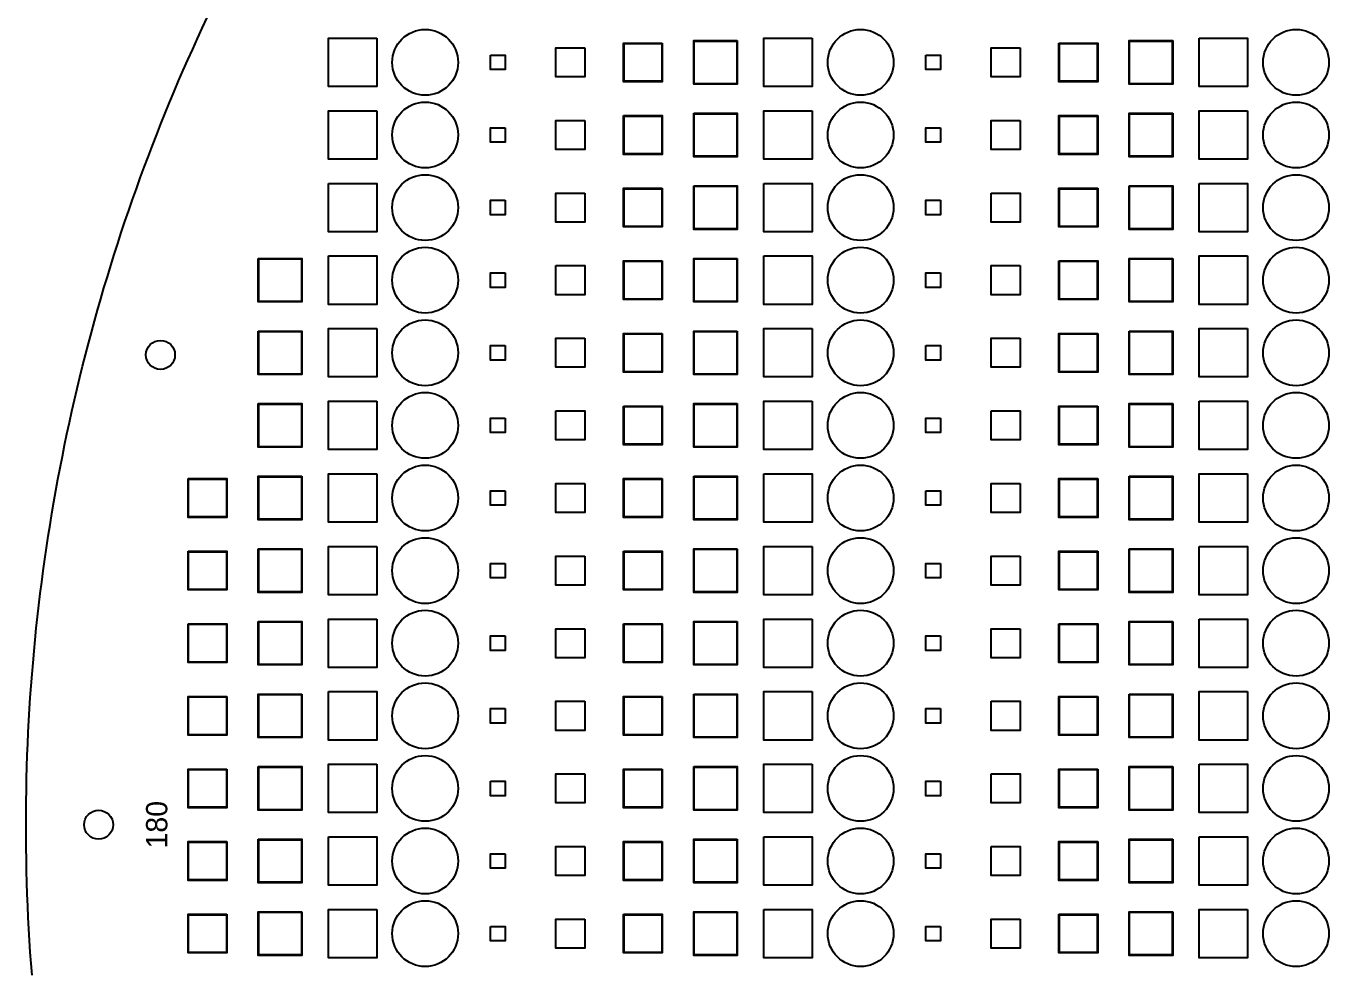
# Model space of a CAD drawing. Header units: millimetres. Extents: x -195 to 195, y -219 to 195.
# Drawn here: x -195 to -60.4, y -15 to 82.5 of the extents above; entities that cross this region are included whole.
import ezdxf
from ezdxf.enums import TextEntityAlignment as Align

# ---------------------------------------------------------------- set-up
doc = ezdxf.new("R2010")
doc.units = ezdxf.units.MM
for name, color, linetype in [('DRILL', 6, 'Continuous'), ('M1', 1, 'Continuous'), ('M2', 30, 'Continuous'), ('M3', 5, 'Continuous'), ('M4', 3, 'Continuous'), ('NPTH', 9, 'Continuous'), ('OUTLINE', 7, 'Continuous'), ('SILK_TOP', 7, 'Continuous')]:
    doc.layers.add(name, color=color, linetype=linetype)

msp = doc.modelspace()

# ---------------------------------------------------------------- linework, layer by layer
at = {"layer": 'DRILL'}
for centre in [(-153.75, 78.75), (-108.75, 78.75), (-63.75, 78.75), (-153.75, 71.25), (-108.75, 71.25), (-63.75, 71.25), (-153.75, 63.75), (-108.75, 63.75), (-63.75, 63.75), (-153.75, 56.25), (-108.75, 56.25), (-63.75, 56.25), (-153.75, 48.75), (-108.75, 48.75), (-63.75, 48.75), (-153.75, 41.25), (-108.75, 41.25), (-63.75, 41.25), (-153.75, 33.75), (-108.75, 33.75), (-63.75, 33.75), (-153.75, 26.25), (-108.75, 26.25), (-63.75, 26.25), (-153.75, 18.75), (-108.75, 18.75), (-63.75, 18.75), (-153.75, 11.25), (-108.75, 11.25), (-63.75, 11.25), (-153.75, 3.75), (-108.75, 3.75), (-63.75, 3.75), (-153.75, -3.75), (-108.75, -3.75), (-63.75, -3.75), (-153.75, -11.25), (-108.75, -11.25), (-63.75, -11.25)]:
    msp.add_circle(centre, 3.4, dxfattribs=at)
at = {"layer": 'M1'}
for points in [[(-158.75, 81.25), (-158.75, 76.25), (-163.75, 76.25), (-163.75, 81.25)], [(-121.55, 80.95), (-121.55, 76.55), (-125.95, 76.55), (-125.95, 80.95)], [(-113.75, 81.25), (-113.75, 76.25), (-118.75, 76.25), (-118.75, 81.25)], [(-76.55, 80.95), (-76.55, 76.55), (-80.95, 76.55), (-80.95, 80.95)], [(-73.75, 81.25), (-68.75, 81.25), (-68.75, 76.25), (-73.75, 76.25)], [(-147, 79.5), (-145.5, 79.5), (-145.5, 78), (-147, 78)], [(-137.25, 80.25), (-137.25, 77.25), (-140.25, 77.25), (-140.25, 80.25)], [(-129.3, 80.7), (-129.3, 76.8), (-133.2, 76.8), (-133.2, 80.7)], [(-102, 79.5), (-100.5, 79.5), (-100.5, 78), (-102, 78)], [(-92.25, 80.25), (-92.25, 77.25), (-95.25, 77.25), (-95.25, 80.25)], [(-88.2, 80.7), (-84.3, 80.7), (-84.3, 76.8), (-88.2, 76.8)], [(-158.75, 73.75), (-158.75, 68.75), (-163.75, 68.75), (-163.75, 73.75)], [(-137.25, 72.75), (-137.25, 69.75), (-140.25, 69.75), (-140.25, 72.75)], [(-133.2, 73.2), (-129.3, 73.2), (-129.3, 69.3), (-133.2, 69.3)], [(-125.95, 73.45), (-121.55, 73.45), (-121.55, 69.05), (-125.95, 69.05)], [(-113.75, 73.75), (-113.75, 68.75), (-118.75, 68.75), (-118.75, 73.75)], [(-92.25, 72.75), (-92.25, 69.75), (-95.25, 69.75), (-95.25, 72.75)], [(-84.3, 73.2), (-84.3, 69.3), (-88.2, 69.3), (-88.2, 73.2)], [(-76.55, 73.45), (-76.55, 69.05), (-80.95, 69.05), (-80.95, 73.45)], [(-68.75, 73.75), (-68.75, 68.75), (-73.75, 68.75), (-73.75, 73.75)], [(-145.5, 72), (-145.5, 70.5), (-147, 70.5), (-147, 72)], [(-100.5, 72), (-100.5, 70.5), (-102, 70.5), (-102, 72)], [(-163.75, 66.25), (-158.75, 66.25), (-158.75, 61.25), (-163.75, 61.25)], [(-118.75, 66.25), (-113.75, 66.25), (-113.75, 61.25), (-118.75, 61.25)], [(-73.75, 66.25), (-68.75, 66.25), (-68.75, 61.25), (-73.75, 61.25)], [(-137.25, 65.25), (-137.25, 62.25), (-140.25, 62.25), (-140.25, 65.25)], [(-129.3, 65.7), (-129.3, 61.8), (-133.2, 61.8), (-133.2, 65.7)], [(-125.95, 65.95), (-121.55, 65.95), (-121.55, 61.55), (-125.95, 61.55)], [(-95.25, 65.25), (-92.25, 65.25), (-92.25, 62.25), (-95.25, 62.25)], [(-84.3, 65.7), (-84.3, 61.8), (-88.2, 61.8), (-88.2, 65.7)], [(-80.95, 65.95), (-76.55, 65.95), (-76.55, 61.55), (-80.95, 61.55)], [(-145.5, 64.5), (-145.5, 63), (-147, 63), (-147, 64.5)], [(-100.5, 64.5), (-100.5, 63), (-102, 63), (-102, 64.5)], [(-170.95, 58.45), (-166.55, 58.45), (-166.55, 54.05), (-170.95, 54.05)], [(-163.75, 58.75), (-158.75, 58.75), (-158.75, 53.75), (-163.75, 53.75)], [(-129.3, 58.2), (-129.3, 54.3), (-133.2, 54.3), (-133.2, 58.2)], [(-121.55, 58.45), (-121.55, 54.05), (-125.95, 54.05), (-125.95, 58.45)], [(-118.75, 58.75), (-113.75, 58.75), (-113.75, 53.75), (-118.75, 53.75)], [(-88.2, 58.2), (-84.3, 58.2), (-84.3, 54.3), (-88.2, 54.3)], [(-76.55, 58.45), (-76.55, 54.05), (-80.95, 54.05), (-80.95, 58.45)], [(-68.75, 58.75), (-68.75, 53.75), (-73.75, 53.75), (-73.75, 58.75)], [(-145.5, 57), (-145.5, 55.5), (-147, 55.5), (-147, 57)], [(-140.25, 57.75), (-137.25, 57.75), (-137.25, 54.75), (-140.25, 54.75)], [(-100.5, 57), (-100.5, 55.5), (-102, 55.5), (-102, 57)], [(-92.25, 57.75), (-92.25, 54.75), (-95.25, 54.75), (-95.25, 57.75)], [(-158.75, 51.25), (-158.75, 46.25), (-163.75, 46.25), (-163.75, 51.25)], [(-113.75, 51.25), (-113.75, 46.25), (-118.75, 46.25), (-118.75, 51.25)], [(-68.75, 51.25), (-68.75, 46.25), (-73.75, 46.25), (-73.75, 51.25)], [(-170.95, 50.95), (-166.55, 50.95), (-166.55, 46.55), (-170.95, 46.55)], [(-137.25, 50.25), (-137.25, 47.25), (-140.25, 47.25), (-140.25, 50.25)], [(-129.3, 50.7), (-129.3, 46.8), (-133.2, 46.8), (-133.2, 50.7)], [(-121.55, 50.95), (-121.55, 46.55), (-125.95, 46.55), (-125.95, 50.95)], [(-92.25, 50.25), (-92.25, 47.25), (-95.25, 47.25), (-95.25, 50.25)], [(-84.3, 50.7), (-84.3, 46.8), (-88.2, 46.8), (-88.2, 50.7)], [(-80.95, 50.95), (-76.55, 50.95), (-76.55, 46.55), (-80.95, 46.55)], [(-145.5, 49.5), (-145.5, 48), (-147, 48), (-147, 49.5)], [(-102, 49.5), (-100.5, 49.5), (-100.5, 48), (-102, 48)], [(-170.95, 43.45), (-166.55, 43.45), (-166.55, 39.05), (-170.95, 39.05)], [(-158.75, 43.75), (-158.75, 38.75), (-163.75, 38.75), (-163.75, 43.75)], [(-133.2, 43.2), (-129.3, 43.2), (-129.3, 39.3), (-133.2, 39.3)], [(-121.55, 43.45), (-121.55, 39.05), (-125.95, 39.05), (-125.95, 43.45)], [(-113.75, 43.75), (-113.75, 38.75), (-118.75, 38.75), (-118.75, 43.75)], [(-84.3, 43.2), (-84.3, 39.3), (-88.2, 39.3), (-88.2, 43.2)], [(-76.55, 43.45), (-76.55, 39.05), (-80.95, 39.05), (-80.95, 43.45)], [(-73.75, 43.75), (-68.75, 43.75), (-68.75, 38.75), (-73.75, 38.75)], [(-145.5, 42), (-145.5, 40.5), (-147, 40.5), (-147, 42)], [(-140.25, 42.75), (-137.25, 42.75), (-137.25, 39.75), (-140.25, 39.75)], [(-100.5, 42), (-100.5, 40.5), (-102, 40.5), (-102, 42)], [(-95.25, 42.75), (-92.25, 42.75), (-92.25, 39.75), (-95.25, 39.75)], [(-178.2, 35.7), (-174.3, 35.7), (-174.3, 31.8), (-178.2, 31.8)], [(-166.55, 35.95), (-166.55, 31.55), (-170.95, 31.55), (-170.95, 35.95)], [(-158.75, 36.25), (-158.75, 31.25), (-163.75, 31.25), (-163.75, 36.25)], [(-137.25, 35.25), (-137.25, 32.25), (-140.25, 32.25), (-140.25, 35.25)], [(-129.3, 35.7), (-129.3, 31.8), (-133.2, 31.8), (-133.2, 35.7)], [(-125.95, 35.95), (-121.55, 35.95), (-121.55, 31.55), (-125.95, 31.55)], [(-118.75, 36.25), (-113.75, 36.25), (-113.75, 31.25), (-118.75, 31.25)], [(-92.25, 35.25), (-92.25, 32.25), (-95.25, 32.25), (-95.25, 35.25)], [(-84.3, 35.7), (-84.3, 31.8), (-88.2, 31.8), (-88.2, 35.7)], [(-80.95, 35.95), (-76.55, 35.95), (-76.55, 31.55), (-80.95, 31.55)], [(-68.75, 36.25), (-68.75, 31.25), (-73.75, 31.25), (-73.75, 36.25)], [(-145.5, 34.5), (-145.5, 33), (-147, 33), (-147, 34.5)], [(-102, 34.5), (-100.5, 34.5), (-100.5, 33), (-102, 33)], [(-170.95, 28.45), (-166.55, 28.45), (-166.55, 24.05), (-170.95, 24.05)], [(-158.75, 28.75), (-158.75, 23.75), (-163.75, 23.75), (-163.75, 28.75)], [(-121.55, 28.45), (-121.55, 24.05), (-125.95, 24.05), (-125.95, 28.45)], [(-113.75, 28.75), (-113.75, 23.75), (-118.75, 23.75), (-118.75, 28.75)], [(-80.95, 28.45), (-76.55, 28.45), (-76.55, 24.05), (-80.95, 24.05)], [(-73.75, 28.75), (-68.75, 28.75), (-68.75, 23.75), (-73.75, 23.75)], [(-178.2, 28.2), (-174.3, 28.2), (-174.3, 24.3), (-178.2, 24.3)], [(-145.5, 27), (-145.5, 25.5), (-147, 25.5), (-147, 27)], [(-137.25, 27.75), (-137.25, 24.75), (-140.25, 24.75), (-140.25, 27.75)], [(-133.2, 28.2), (-129.3, 28.2), (-129.3, 24.3), (-133.2, 24.3)], [(-100.5, 27), (-100.5, 25.5), (-102, 25.5), (-102, 27)], [(-92.25, 27.75), (-92.25, 24.75), (-95.25, 24.75), (-95.25, 27.75)], [(-84.3, 28.2), (-84.3, 24.3), (-88.2, 24.3), (-88.2, 28.2)], [(-178.2, 20.7), (-174.3, 20.7), (-174.3, 16.8), (-178.2, 16.8)], [(-170.95, 20.95), (-166.55, 20.95), (-166.55, 16.55), (-170.95, 16.55)], [(-158.75, 21.25), (-158.75, 16.25), (-163.75, 16.25), (-163.75, 21.25)], [(-137.25, 20.25), (-137.25, 17.25), (-140.25, 17.25), (-140.25, 20.25)], [(-133.2, 20.7), (-129.3, 20.7), (-129.3, 16.8), (-133.2, 16.8)], [(-121.55, 20.95), (-121.55, 16.55), (-125.95, 16.55), (-125.95, 20.95)], [(-113.75, 21.25), (-113.75, 16.25), (-118.75, 16.25), (-118.75, 21.25)], [(-92.25, 20.25), (-92.25, 17.25), (-95.25, 17.25), (-95.25, 20.25)], [(-88.2, 20.7), (-84.3, 20.7), (-84.3, 16.8), (-88.2, 16.8)], [(-76.55, 20.95), (-76.55, 16.55), (-80.95, 16.55), (-80.95, 20.95)], [(-73.75, 21.25), (-68.75, 21.25), (-68.75, 16.25), (-73.75, 16.25)], [(-145.5, 19.5), (-145.5, 18), (-147, 18), (-147, 19.5)], [(-100.5, 19.5), (-100.5, 18), (-102, 18), (-102, 19.5)], [(-163.75, 13.75), (-158.75, 13.75), (-158.75, 8.75), (-163.75, 8.75)], [(-113.75, 13.75), (-113.75, 8.75), (-118.75, 8.75), (-118.75, 13.75)], [(-68.75, 13.75), (-68.75, 8.75), (-73.75, 8.75), (-73.75, 13.75)], [(-174.3, 13.2), (-174.3, 9.3), (-178.2, 9.3), (-178.2, 13.2)], [(-166.55, 13.45), (-166.55, 9.05), (-170.95, 9.05), (-170.95, 13.45)], [(-137.25, 12.75), (-137.25, 9.75), (-140.25, 9.75), (-140.25, 12.75)], [(-129.3, 13.2), (-129.3, 9.3), (-133.2, 9.3), (-133.2, 13.2)], [(-125.95, 13.45), (-121.55, 13.45), (-121.55, 9.05), (-125.95, 9.05)], [(-95.25, 12.75), (-92.25, 12.75), (-92.25, 9.75), (-95.25, 9.75)], [(-84.3, 13.2), (-84.3, 9.3), (-88.2, 9.3), (-88.2, 13.2)], [(-80.95, 13.45), (-76.55, 13.45), (-76.55, 9.05), (-80.95, 9.05)], [(-145.5, 12), (-145.5, 10.5), (-147, 10.5), (-147, 12)], [(-100.5, 12), (-100.5, 10.5), (-102, 10.5), (-102, 12)], [(-174.3, 5.7), (-174.3, 1.8), (-178.2, 1.8), (-178.2, 5.7)], [(-170.95, 5.95), (-166.55, 5.95), (-166.55, 1.55), (-170.95, 1.55)], [(-158.75, 6.25), (-158.75, 1.25), (-163.75, 1.25), (-163.75, 6.25)], [(-129.3, 5.7), (-129.3, 1.8), (-133.2, 1.8), (-133.2, 5.7)], [(-125.95, 5.95), (-121.55, 5.95), (-121.55, 1.55), (-125.95, 1.55)], [(-113.75, 6.25), (-113.75, 1.25), (-118.75, 1.25), (-118.75, 6.25)], [(-84.3, 5.7), (-84.3, 1.8), (-88.2, 1.8), (-88.2, 5.7)], [(-76.55, 5.95), (-76.55, 1.55), (-80.95, 1.55), (-80.95, 5.95)], [(-73.75, 6.25), (-68.75, 6.25), (-68.75, 1.25), (-73.75, 1.25)], [(-147, 4.5), (-145.5, 4.5), (-145.5, 3), (-147, 3)], [(-137.25, 5.25), (-137.25, 2.25), (-140.25, 2.25), (-140.25, 5.25)], [(-100.5, 4.5), (-100.5, 3), (-102, 3), (-102, 4.5)], [(-95.25, 5.25), (-92.25, 5.25), (-92.25, 2.25), (-95.25, 2.25)], [(-163.75, -1.25), (-158.75, -1.25), (-158.75, -6.25), (-163.75, -6.25)], [(-118.75, -1.25), (-113.75, -1.25), (-113.75, -6.25), (-118.75, -6.25)], [(-73.75, -1.25), (-68.75, -1.25), (-68.75, -6.25), (-73.75, -6.25)], [(-174.3, -1.8), (-174.3, -5.7), (-178.2, -5.7), (-178.2, -1.8)], [(-170.95, -1.55), (-166.55, -1.55), (-166.55, -5.95), (-170.95, -5.95)], [(-137.25, -2.25), (-137.25, -5.25), (-140.25, -5.25), (-140.25, -2.25)], [(-129.3, -1.8), (-129.3, -5.7), (-133.2, -5.7), (-133.2, -1.8)], [(-121.55, -1.55), (-121.55, -5.95), (-125.95, -5.95), (-125.95, -1.55)], [(-95.25, -2.25), (-92.25, -2.25), (-92.25, -5.25), (-95.25, -5.25)], [(-84.3, -1.8), (-84.3, -5.7), (-88.2, -5.7), (-88.2, -1.8)], [(-76.55, -1.55), (-76.55, -5.95), (-80.95, -5.95), (-80.95, -1.55)], [(-145.5, -3), (-145.5, -4.5), (-147, -4.5), (-147, -3)], [(-100.5, -3), (-100.5, -4.5), (-102, -4.5), (-102, -3)], [(-174.3, -9.3), (-174.3, -13.2), (-178.2, -13.2), (-178.2, -9.3)], [(-166.55, -9.05), (-166.55, -13.45), (-170.95, -13.45), (-170.95, -9.05)], [(-158.75, -8.75), (-158.75, -13.75), (-163.75, -13.75), (-163.75, -8.75)], [(-133.2, -9.3), (-129.3, -9.3), (-129.3, -13.2), (-133.2, -13.2)], [(-121.55, -9.05), (-121.55, -13.45), (-125.95, -13.45), (-125.95, -9.05)], [(-118.75, -8.75), (-113.75, -8.75), (-113.75, -13.75), (-118.75, -13.75)], [(-88.2, -9.3), (-84.3, -9.3), (-84.3, -13.2), (-88.2, -13.2)], [(-76.55, -9.05), (-76.55, -13.45), (-80.95, -13.45), (-80.95, -9.05)], [(-68.75, -8.75), (-68.75, -13.75), (-73.75, -13.75), (-73.75, -8.75)], [(-147, -10.5), (-145.5, -10.5), (-145.5, -12), (-147, -12)], [(-137.25, -9.75), (-137.25, -12.75), (-140.25, -12.75), (-140.25, -9.75)], [(-100.5, -10.5), (-100.5, -12), (-102, -12), (-102, -10.5)], [(-92.25, -9.75), (-92.25, -12.75), (-95.25, -12.75), (-95.25, -9.75)]]:
    msp.add_lwpolyline(points, close=True, dxfattribs=at)
at = {"layer": 'M2'}
for points in [[(-158.75, 81.25), (-158.75, 76.25), (-163.75, 76.25), (-163.75, 81.25)], [(-121.5, 81), (-121.5, 76.5), (-126, 76.5), (-126, 81)], [(-113.75, 81.25), (-113.75, 76.25), (-118.75, 76.25), (-118.75, 81.25)], [(-76.5, 81), (-76.5, 76.5), (-81, 76.5), (-81, 81)], [(-73.75, 81.25), (-68.75, 81.25), (-68.75, 76.25), (-73.75, 76.25)], [(-147, 79.5), (-145.5, 79.5), (-145.5, 78), (-147, 78)], [(-137.25, 80.25), (-137.25, 77.25), (-140.25, 77.25), (-140.25, 80.25)], [(-129.25, 80.75), (-129.25, 76.75), (-133.25, 76.75), (-133.25, 80.75)], [(-102, 79.5), (-100.5, 79.5), (-100.5, 78), (-102, 78)], [(-92.25, 80.25), (-92.25, 77.25), (-95.25, 77.25), (-95.25, 80.25)], [(-88.25, 80.75), (-84.25, 80.75), (-84.25, 76.75), (-88.25, 76.75)], [(-158.75, 73.75), (-158.75, 68.75), (-163.75, 68.75), (-163.75, 73.75)], [(-137.25, 72.75), (-137.25, 69.75), (-140.25, 69.75), (-140.25, 72.75)], [(-133.25, 73.25), (-129.25, 73.25), (-129.25, 69.25), (-133.25, 69.25)], [(-126, 73.5), (-121.5, 73.5), (-121.5, 69), (-126, 69)], [(-113.75, 73.75), (-113.75, 68.75), (-118.75, 68.75), (-118.75, 73.75)], [(-92.25, 72.75), (-92.25, 69.75), (-95.25, 69.75), (-95.25, 72.75)], [(-84.25, 73.25), (-84.25, 69.25), (-88.25, 69.25), (-88.25, 73.25)], [(-76.5, 73.5), (-76.5, 69), (-81, 69), (-81, 73.5)], [(-68.75, 73.75), (-68.75, 68.75), (-73.75, 68.75), (-73.75, 73.75)], [(-145.5, 72), (-145.5, 70.5), (-147, 70.5), (-147, 72)], [(-100.5, 72), (-100.5, 70.5), (-102, 70.5), (-102, 72)], [(-163.75, 66.25), (-158.75, 66.25), (-158.75, 61.25), (-163.75, 61.25)], [(-126, 66), (-121.5, 66), (-121.5, 61.5), (-126, 61.5)], [(-118.75, 66.25), (-113.75, 66.25), (-113.75, 61.25), (-118.75, 61.25)], [(-81, 66), (-76.5, 66), (-76.5, 61.5), (-81, 61.5)], [(-73.75, 66.25), (-68.75, 66.25), (-68.75, 61.25), (-73.75, 61.25)], [(-137.25, 65.25), (-137.25, 62.25), (-140.25, 62.25), (-140.25, 65.25)], [(-129.25, 65.75), (-129.25, 61.75), (-133.25, 61.75), (-133.25, 65.75)], [(-95.25, 65.25), (-92.25, 65.25), (-92.25, 62.25), (-95.25, 62.25)], [(-84.25, 65.75), (-84.25, 61.75), (-88.25, 61.75), (-88.25, 65.75)], [(-145.5, 64.5), (-145.5, 63), (-147, 63), (-147, 64.5)], [(-100.5, 64.5), (-100.5, 63), (-102, 63), (-102, 64.5)], [(-171, 58.5), (-166.5, 58.5), (-166.5, 54), (-171, 54)], [(-163.75, 58.75), (-158.75, 58.75), (-158.75, 53.75), (-163.75, 53.75)], [(-129.25, 58.25), (-129.25, 54.25), (-133.25, 54.25), (-133.25, 58.25)], [(-121.5, 58.5), (-121.5, 54), (-126, 54), (-126, 58.5)], [(-118.75, 58.75), (-113.75, 58.75), (-113.75, 53.75), (-118.75, 53.75)], [(-88.25, 58.25), (-84.25, 58.25), (-84.25, 54.25), (-88.25, 54.25)], [(-76.5, 58.5), (-76.5, 54), (-81, 54), (-81, 58.5)], [(-68.75, 58.75), (-68.75, 53.75), (-73.75, 53.75), (-73.75, 58.75)], [(-145.5, 57), (-145.5, 55.5), (-147, 55.5), (-147, 57)], [(-140.25, 57.75), (-137.25, 57.75), (-137.25, 54.75), (-140.25, 54.75)], [(-100.5, 57), (-100.5, 55.5), (-102, 55.5), (-102, 57)], [(-92.25, 57.75), (-92.25, 54.75), (-95.25, 54.75), (-95.25, 57.75)], [(-158.75, 51.25), (-158.75, 46.25), (-163.75, 46.25), (-163.75, 51.25)], [(-113.75, 51.25), (-113.75, 46.25), (-118.75, 46.25), (-118.75, 51.25)], [(-68.75, 51.25), (-68.75, 46.25), (-73.75, 46.25), (-73.75, 51.25)], [(-171, 51), (-166.5, 51), (-166.5, 46.5), (-171, 46.5)], [(-137.25, 50.25), (-137.25, 47.25), (-140.25, 47.25), (-140.25, 50.25)], [(-129.25, 50.75), (-129.25, 46.75), (-133.25, 46.75), (-133.25, 50.75)], [(-121.5, 51), (-121.5, 46.5), (-126, 46.5), (-126, 51)], [(-92.25, 50.25), (-92.25, 47.25), (-95.25, 47.25), (-95.25, 50.25)], [(-84.25, 50.75), (-84.25, 46.75), (-88.25, 46.75), (-88.25, 50.75)], [(-81, 51), (-76.5, 51), (-76.5, 46.5), (-81, 46.5)], [(-145.5, 49.5), (-145.5, 48), (-147, 48), (-147, 49.5)], [(-102, 49.5), (-100.5, 49.5), (-100.5, 48), (-102, 48)], [(-171, 43.5), (-166.5, 43.5), (-166.5, 39), (-171, 39)], [(-158.75, 43.75), (-158.75, 38.75), (-163.75, 38.75), (-163.75, 43.75)], [(-133.25, 43.25), (-129.25, 43.25), (-129.25, 39.25), (-133.25, 39.25)], [(-121.5, 43.5), (-121.5, 39), (-126, 39), (-126, 43.5)], [(-113.75, 43.75), (-113.75, 38.75), (-118.75, 38.75), (-118.75, 43.75)], [(-84.25, 43.25), (-84.25, 39.25), (-88.25, 39.25), (-88.25, 43.25)], [(-76.5, 43.5), (-76.5, 39), (-81, 39), (-81, 43.5)], [(-73.75, 43.75), (-68.75, 43.75), (-68.75, 38.75), (-73.75, 38.75)], [(-145.5, 42), (-145.5, 40.5), (-147, 40.5), (-147, 42)], [(-140.25, 42.75), (-137.25, 42.75), (-137.25, 39.75), (-140.25, 39.75)], [(-100.5, 42), (-100.5, 40.5), (-102, 40.5), (-102, 42)], [(-95.25, 42.75), (-92.25, 42.75), (-92.25, 39.75), (-95.25, 39.75)], [(-178.25, 35.75), (-174.25, 35.75), (-174.25, 31.75), (-178.25, 31.75)], [(-166.5, 36), (-166.5, 31.5), (-171, 31.5), (-171, 36)], [(-158.75, 36.25), (-158.75, 31.25), (-163.75, 31.25), (-163.75, 36.25)], [(-137.25, 35.25), (-137.25, 32.25), (-140.25, 32.25), (-140.25, 35.25)], [(-129.25, 35.75), (-129.25, 31.75), (-133.25, 31.75), (-133.25, 35.75)], [(-126, 36), (-121.5, 36), (-121.5, 31.5), (-126, 31.5)], [(-118.75, 36.25), (-113.75, 36.25), (-113.75, 31.25), (-118.75, 31.25)], [(-92.25, 35.25), (-92.25, 32.25), (-95.25, 32.25), (-95.25, 35.25)], [(-84.25, 35.75), (-84.25, 31.75), (-88.25, 31.75), (-88.25, 35.75)], [(-81, 36), (-76.5, 36), (-76.5, 31.5), (-81, 31.5)], [(-68.75, 36.25), (-68.75, 31.25), (-73.75, 31.25), (-73.75, 36.25)], [(-145.5, 34.5), (-145.5, 33), (-147, 33), (-147, 34.5)], [(-102, 34.5), (-100.5, 34.5), (-100.5, 33), (-102, 33)], [(-171, 28.5), (-166.5, 28.5), (-166.5, 24), (-171, 24)], [(-158.75, 28.75), (-158.75, 23.75), (-163.75, 23.75), (-163.75, 28.75)], [(-121.5, 28.5), (-121.5, 24), (-126, 24), (-126, 28.5)], [(-113.75, 28.75), (-113.75, 23.75), (-118.75, 23.75), (-118.75, 28.75)], [(-81, 28.5), (-76.5, 28.5), (-76.5, 24), (-81, 24)], [(-73.75, 28.75), (-68.75, 28.75), (-68.75, 23.75), (-73.75, 23.75)], [(-178.25, 28.25), (-174.25, 28.25), (-174.25, 24.25), (-178.25, 24.25)], [(-145.5, 27), (-145.5, 25.5), (-147, 25.5), (-147, 27)], [(-137.25, 27.75), (-137.25, 24.75), (-140.25, 24.75), (-140.25, 27.75)], [(-133.25, 28.25), (-129.25, 28.25), (-129.25, 24.25), (-133.25, 24.25)], [(-100.5, 27), (-100.5, 25.5), (-102, 25.5), (-102, 27)], [(-92.25, 27.75), (-92.25, 24.75), (-95.25, 24.75), (-95.25, 27.75)], [(-84.25, 28.25), (-84.25, 24.25), (-88.25, 24.25), (-88.25, 28.25)], [(-178.25, 20.75), (-174.25, 20.75), (-174.25, 16.75), (-178.25, 16.75)], [(-171, 21), (-166.5, 21), (-166.5, 16.5), (-171, 16.5)], [(-158.75, 21.25), (-158.75, 16.25), (-163.75, 16.25), (-163.75, 21.25)], [(-137.25, 20.25), (-137.25, 17.25), (-140.25, 17.25), (-140.25, 20.25)], [(-133.25, 20.75), (-129.25, 20.75), (-129.25, 16.75), (-133.25, 16.75)], [(-121.5, 21), (-121.5, 16.5), (-126, 16.5), (-126, 21)], [(-113.75, 21.25), (-113.75, 16.25), (-118.75, 16.25), (-118.75, 21.25)], [(-92.25, 20.25), (-92.25, 17.25), (-95.25, 17.25), (-95.25, 20.25)], [(-88.25, 20.75), (-84.25, 20.75), (-84.25, 16.75), (-88.25, 16.75)], [(-76.5, 21), (-76.5, 16.5), (-81, 16.5), (-81, 21)], [(-73.75, 21.25), (-68.75, 21.25), (-68.75, 16.25), (-73.75, 16.25)], [(-145.5, 19.5), (-145.5, 18), (-147, 18), (-147, 19.5)], [(-100.5, 19.5), (-100.5, 18), (-102, 18), (-102, 19.5)], [(-166.5, 13.5), (-166.5, 9), (-171, 9), (-171, 13.5)], [(-163.75, 13.75), (-158.75, 13.75), (-158.75, 8.75), (-163.75, 8.75)], [(-126, 13.5), (-121.5, 13.5), (-121.5, 9), (-126, 9)], [(-113.75, 13.75), (-113.75, 8.75), (-118.75, 8.75), (-118.75, 13.75)], [(-81, 13.5), (-76.5, 13.5), (-76.5, 9), (-81, 9)], [(-68.75, 13.75), (-68.75, 8.75), (-73.75, 8.75), (-73.75, 13.75)], [(-174.25, 13.25), (-174.25, 9.25), (-178.25, 9.25), (-178.25, 13.25)], [(-137.25, 12.75), (-137.25, 9.75), (-140.25, 9.75), (-140.25, 12.75)], [(-129.25, 13.25), (-129.25, 9.25), (-133.25, 9.25), (-133.25, 13.25)], [(-95.25, 12.75), (-92.25, 12.75), (-92.25, 9.75), (-95.25, 9.75)], [(-84.25, 13.25), (-84.25, 9.25), (-88.25, 9.25), (-88.25, 13.25)], [(-145.5, 12), (-145.5, 10.5), (-147, 10.5), (-147, 12)], [(-100.5, 12), (-100.5, 10.5), (-102, 10.5), (-102, 12)], [(-174.25, 5.75), (-174.25, 1.75), (-178.25, 1.75), (-178.25, 5.75)], [(-171, 6), (-166.5, 6), (-166.5, 1.5), (-171, 1.5)], [(-158.75, 6.25), (-158.75, 1.25), (-163.75, 1.25), (-163.75, 6.25)], [(-129.25, 5.75), (-129.25, 1.75), (-133.25, 1.75), (-133.25, 5.75)], [(-126, 6), (-121.5, 6), (-121.5, 1.5), (-126, 1.5)], [(-113.75, 6.25), (-113.75, 1.25), (-118.75, 1.25), (-118.75, 6.25)], [(-84.25, 5.75), (-84.25, 1.75), (-88.25, 1.75), (-88.25, 5.75)], [(-76.5, 6), (-76.5, 1.5), (-81, 1.5), (-81, 6)], [(-73.75, 6.25), (-68.75, 6.25), (-68.75, 1.25), (-73.75, 1.25)], [(-147, 4.5), (-145.5, 4.5), (-145.5, 3), (-147, 3)], [(-137.25, 5.25), (-137.25, 2.25), (-140.25, 2.25), (-140.25, 5.25)], [(-100.5, 4.5), (-100.5, 3), (-102, 3), (-102, 4.5)], [(-95.25, 5.25), (-92.25, 5.25), (-92.25, 2.25), (-95.25, 2.25)], [(-163.75, -1.25), (-158.75, -1.25), (-158.75, -6.25), (-163.75, -6.25)], [(-118.75, -1.25), (-113.75, -1.25), (-113.75, -6.25), (-118.75, -6.25)], [(-73.75, -1.25), (-68.75, -1.25), (-68.75, -6.25), (-73.75, -6.25)], [(-174.25, -1.75), (-174.25, -5.75), (-178.25, -5.75), (-178.25, -1.75)], [(-171, -1.5), (-166.5, -1.5), (-166.5, -6), (-171, -6)], [(-137.25, -2.25), (-137.25, -5.25), (-140.25, -5.25), (-140.25, -2.25)], [(-129.25, -1.75), (-129.25, -5.75), (-133.25, -5.75), (-133.25, -1.75)], [(-121.5, -1.5), (-121.5, -6), (-126, -6), (-126, -1.5)], [(-95.25, -2.25), (-92.25, -2.25), (-92.25, -5.25), (-95.25, -5.25)], [(-84.25, -1.75), (-84.25, -5.75), (-88.25, -5.75), (-88.25, -1.75)], [(-76.5, -1.5), (-76.5, -6), (-81, -6), (-81, -1.5)], [(-145.5, -3), (-145.5, -4.5), (-147, -4.5), (-147, -3)], [(-100.5, -3), (-100.5, -4.5), (-102, -4.5), (-102, -3)], [(-174.25, -9.25), (-174.25, -13.25), (-178.25, -13.25), (-178.25, -9.25)], [(-166.5, -9), (-166.5, -13.5), (-171, -13.5), (-171, -9)], [(-158.75, -8.75), (-158.75, -13.75), (-163.75, -13.75), (-163.75, -8.75)], [(-133.25, -9.25), (-129.25, -9.25), (-129.25, -13.25), (-133.25, -13.25)], [(-121.5, -9), (-121.5, -13.5), (-126, -13.5), (-126, -9)], [(-118.75, -8.75), (-113.75, -8.75), (-113.75, -13.75), (-118.75, -13.75)], [(-88.25, -9.25), (-84.25, -9.25), (-84.25, -13.25), (-88.25, -13.25)], [(-76.5, -9), (-76.5, -13.5), (-81, -13.5), (-81, -9)], [(-68.75, -8.75), (-68.75, -13.75), (-73.75, -13.75), (-73.75, -8.75)], [(-147, -10.5), (-145.5, -10.5), (-145.5, -12), (-147, -12)], [(-137.25, -9.75), (-137.25, -12.75), (-140.25, -12.75), (-140.25, -9.75)], [(-100.5, -10.5), (-100.5, -12), (-102, -12), (-102, -10.5)], [(-92.25, -9.75), (-92.25, -12.75), (-95.25, -12.75), (-95.25, -9.75)]]:
    msp.add_lwpolyline(points, close=True, dxfattribs=at)
at = {"layer": 'M3'}
for points in [[(-158.75, 81.25), (-158.75, 76.25), (-163.75, 76.25), (-163.75, 81.25)], [(-121.55, 80.95), (-121.55, 76.55), (-125.95, 76.55), (-125.95, 80.95)], [(-113.75, 81.25), (-113.75, 76.25), (-118.75, 76.25), (-118.75, 81.25)], [(-76.55, 80.95), (-76.55, 76.55), (-80.95, 76.55), (-80.95, 80.95)], [(-73.75, 81.25), (-68.75, 81.25), (-68.75, 76.25), (-73.75, 76.25)], [(-147, 79.5), (-145.5, 79.5), (-145.5, 78), (-147, 78)], [(-137.25, 80.25), (-137.25, 77.25), (-140.25, 77.25), (-140.25, 80.25)], [(-129.3, 80.7), (-129.3, 76.8), (-133.2, 76.8), (-133.2, 80.7)], [(-102, 79.5), (-100.5, 79.5), (-100.5, 78), (-102, 78)], [(-92.25, 80.25), (-92.25, 77.25), (-95.25, 77.25), (-95.25, 80.25)], [(-88.2, 80.7), (-84.3, 80.7), (-84.3, 76.8), (-88.2, 76.8)], [(-158.75, 73.75), (-158.75, 68.75), (-163.75, 68.75), (-163.75, 73.75)], [(-137.25, 72.75), (-137.25, 69.75), (-140.25, 69.75), (-140.25, 72.75)], [(-133.2, 73.2), (-129.3, 73.2), (-129.3, 69.3), (-133.2, 69.3)], [(-125.95, 73.45), (-121.55, 73.45), (-121.55, 69.05), (-125.95, 69.05)], [(-113.75, 73.75), (-113.75, 68.75), (-118.75, 68.75), (-118.75, 73.75)], [(-92.25, 72.75), (-92.25, 69.75), (-95.25, 69.75), (-95.25, 72.75)], [(-84.3, 73.2), (-84.3, 69.3), (-88.2, 69.3), (-88.2, 73.2)], [(-76.55, 73.45), (-76.55, 69.05), (-80.95, 69.05), (-80.95, 73.45)], [(-68.75, 73.75), (-68.75, 68.75), (-73.75, 68.75), (-73.75, 73.75)], [(-145.5, 72), (-145.5, 70.5), (-147, 70.5), (-147, 72)], [(-100.5, 72), (-100.5, 70.5), (-102, 70.5), (-102, 72)], [(-163.75, 66.25), (-158.75, 66.25), (-158.75, 61.25), (-163.75, 61.25)], [(-118.75, 66.25), (-113.75, 66.25), (-113.75, 61.25), (-118.75, 61.25)], [(-73.75, 66.25), (-68.75, 66.25), (-68.75, 61.25), (-73.75, 61.25)], [(-137.25, 65.25), (-137.25, 62.25), (-140.25, 62.25), (-140.25, 65.25)], [(-129.3, 65.7), (-129.3, 61.8), (-133.2, 61.8), (-133.2, 65.7)], [(-125.95, 65.95), (-121.55, 65.95), (-121.55, 61.55), (-125.95, 61.55)], [(-95.25, 65.25), (-92.25, 65.25), (-92.25, 62.25), (-95.25, 62.25)], [(-84.3, 65.7), (-84.3, 61.8), (-88.2, 61.8), (-88.2, 65.7)], [(-80.95, 65.95), (-76.55, 65.95), (-76.55, 61.55), (-80.95, 61.55)], [(-145.5, 64.5), (-145.5, 63), (-147, 63), (-147, 64.5)], [(-100.5, 64.5), (-100.5, 63), (-102, 63), (-102, 64.5)], [(-170.95, 58.45), (-166.55, 58.45), (-166.55, 54.05), (-170.95, 54.05)], [(-163.75, 58.75), (-158.75, 58.75), (-158.75, 53.75), (-163.75, 53.75)], [(-129.3, 58.2), (-129.3, 54.3), (-133.2, 54.3), (-133.2, 58.2)], [(-121.55, 58.45), (-121.55, 54.05), (-125.95, 54.05), (-125.95, 58.45)], [(-118.75, 58.75), (-113.75, 58.75), (-113.75, 53.75), (-118.75, 53.75)], [(-88.2, 58.2), (-84.3, 58.2), (-84.3, 54.3), (-88.2, 54.3)], [(-76.55, 58.45), (-76.55, 54.05), (-80.95, 54.05), (-80.95, 58.45)], [(-68.75, 58.75), (-68.75, 53.75), (-73.75, 53.75), (-73.75, 58.75)], [(-145.5, 57), (-145.5, 55.5), (-147, 55.5), (-147, 57)], [(-140.25, 57.75), (-137.25, 57.75), (-137.25, 54.75), (-140.25, 54.75)], [(-100.5, 57), (-100.5, 55.5), (-102, 55.5), (-102, 57)], [(-92.25, 57.75), (-92.25, 54.75), (-95.25, 54.75), (-95.25, 57.75)], [(-158.75, 51.25), (-158.75, 46.25), (-163.75, 46.25), (-163.75, 51.25)], [(-113.75, 51.25), (-113.75, 46.25), (-118.75, 46.25), (-118.75, 51.25)], [(-68.75, 51.25), (-68.75, 46.25), (-73.75, 46.25), (-73.75, 51.25)], [(-170.95, 50.95), (-166.55, 50.95), (-166.55, 46.55), (-170.95, 46.55)], [(-137.25, 50.25), (-137.25, 47.25), (-140.25, 47.25), (-140.25, 50.25)], [(-129.3, 50.7), (-129.3, 46.8), (-133.2, 46.8), (-133.2, 50.7)], [(-121.55, 50.95), (-121.55, 46.55), (-125.95, 46.55), (-125.95, 50.95)], [(-92.25, 50.25), (-92.25, 47.25), (-95.25, 47.25), (-95.25, 50.25)], [(-84.3, 50.7), (-84.3, 46.8), (-88.2, 46.8), (-88.2, 50.7)], [(-80.95, 50.95), (-76.55, 50.95), (-76.55, 46.55), (-80.95, 46.55)], [(-145.5, 49.5), (-145.5, 48), (-147, 48), (-147, 49.5)], [(-102, 49.5), (-100.5, 49.5), (-100.5, 48), (-102, 48)], [(-170.95, 43.45), (-166.55, 43.45), (-166.55, 39.05), (-170.95, 39.05)], [(-158.75, 43.75), (-158.75, 38.75), (-163.75, 38.75), (-163.75, 43.75)], [(-133.2, 43.2), (-129.3, 43.2), (-129.3, 39.3), (-133.2, 39.3)], [(-121.55, 43.45), (-121.55, 39.05), (-125.95, 39.05), (-125.95, 43.45)], [(-113.75, 43.75), (-113.75, 38.75), (-118.75, 38.75), (-118.75, 43.75)], [(-84.3, 43.2), (-84.3, 39.3), (-88.2, 39.3), (-88.2, 43.2)], [(-76.55, 43.45), (-76.55, 39.05), (-80.95, 39.05), (-80.95, 43.45)], [(-73.75, 43.75), (-68.75, 43.75), (-68.75, 38.75), (-73.75, 38.75)], [(-145.5, 42), (-145.5, 40.5), (-147, 40.5), (-147, 42)], [(-140.25, 42.75), (-137.25, 42.75), (-137.25, 39.75), (-140.25, 39.75)], [(-100.5, 42), (-100.5, 40.5), (-102, 40.5), (-102, 42)], [(-95.25, 42.75), (-92.25, 42.75), (-92.25, 39.75), (-95.25, 39.75)], [(-178.2, 35.7), (-174.3, 35.7), (-174.3, 31.8), (-178.2, 31.8)], [(-166.55, 35.95), (-166.55, 31.55), (-170.95, 31.55), (-170.95, 35.95)], [(-158.75, 36.25), (-158.75, 31.25), (-163.75, 31.25), (-163.75, 36.25)], [(-137.25, 35.25), (-137.25, 32.25), (-140.25, 32.25), (-140.25, 35.25)], [(-129.3, 35.7), (-129.3, 31.8), (-133.2, 31.8), (-133.2, 35.7)], [(-125.95, 35.95), (-121.55, 35.95), (-121.55, 31.55), (-125.95, 31.55)], [(-118.75, 36.25), (-113.75, 36.25), (-113.75, 31.25), (-118.75, 31.25)], [(-92.25, 35.25), (-92.25, 32.25), (-95.25, 32.25), (-95.25, 35.25)], [(-84.3, 35.7), (-84.3, 31.8), (-88.2, 31.8), (-88.2, 35.7)], [(-80.95, 35.95), (-76.55, 35.95), (-76.55, 31.55), (-80.95, 31.55)], [(-68.75, 36.25), (-68.75, 31.25), (-73.75, 31.25), (-73.75, 36.25)], [(-145.5, 34.5), (-145.5, 33), (-147, 33), (-147, 34.5)], [(-102, 34.5), (-100.5, 34.5), (-100.5, 33), (-102, 33)], [(-170.95, 28.45), (-166.55, 28.45), (-166.55, 24.05), (-170.95, 24.05)], [(-158.75, 28.75), (-158.75, 23.75), (-163.75, 23.75), (-163.75, 28.75)], [(-121.55, 28.45), (-121.55, 24.05), (-125.95, 24.05), (-125.95, 28.45)], [(-113.75, 28.75), (-113.75, 23.75), (-118.75, 23.75), (-118.75, 28.75)], [(-80.95, 28.45), (-76.55, 28.45), (-76.55, 24.05), (-80.95, 24.05)], [(-73.75, 28.75), (-68.75, 28.75), (-68.75, 23.75), (-73.75, 23.75)], [(-178.2, 28.2), (-174.3, 28.2), (-174.3, 24.3), (-178.2, 24.3)], [(-145.5, 27), (-145.5, 25.5), (-147, 25.5), (-147, 27)], [(-137.25, 27.75), (-137.25, 24.75), (-140.25, 24.75), (-140.25, 27.75)], [(-133.2, 28.2), (-129.3, 28.2), (-129.3, 24.3), (-133.2, 24.3)], [(-100.5, 27), (-100.5, 25.5), (-102, 25.5), (-102, 27)], [(-92.25, 27.75), (-92.25, 24.75), (-95.25, 24.75), (-95.25, 27.75)], [(-84.3, 28.2), (-84.3, 24.3), (-88.2, 24.3), (-88.2, 28.2)], [(-178.2, 20.7), (-174.3, 20.7), (-174.3, 16.8), (-178.2, 16.8)], [(-170.95, 20.95), (-166.55, 20.95), (-166.55, 16.55), (-170.95, 16.55)], [(-158.75, 21.25), (-158.75, 16.25), (-163.75, 16.25), (-163.75, 21.25)], [(-137.25, 20.25), (-137.25, 17.25), (-140.25, 17.25), (-140.25, 20.25)], [(-133.2, 20.7), (-129.3, 20.7), (-129.3, 16.8), (-133.2, 16.8)], [(-121.55, 20.95), (-121.55, 16.55), (-125.95, 16.55), (-125.95, 20.95)], [(-113.75, 21.25), (-113.75, 16.25), (-118.75, 16.25), (-118.75, 21.25)], [(-92.25, 20.25), (-92.25, 17.25), (-95.25, 17.25), (-95.25, 20.25)], [(-88.2, 20.7), (-84.3, 20.7), (-84.3, 16.8), (-88.2, 16.8)], [(-76.55, 20.95), (-76.55, 16.55), (-80.95, 16.55), (-80.95, 20.95)], [(-73.75, 21.25), (-68.75, 21.25), (-68.75, 16.25), (-73.75, 16.25)], [(-145.5, 19.5), (-145.5, 18), (-147, 18), (-147, 19.5)], [(-100.5, 19.5), (-100.5, 18), (-102, 18), (-102, 19.5)], [(-163.75, 13.75), (-158.75, 13.75), (-158.75, 8.75), (-163.75, 8.75)], [(-113.75, 13.75), (-113.75, 8.75), (-118.75, 8.75), (-118.75, 13.75)], [(-68.75, 13.75), (-68.75, 8.75), (-73.75, 8.75), (-73.75, 13.75)], [(-174.3, 13.2), (-174.3, 9.3), (-178.2, 9.3), (-178.2, 13.2)], [(-166.55, 13.45), (-166.55, 9.05), (-170.95, 9.05), (-170.95, 13.45)], [(-137.25, 12.75), (-137.25, 9.75), (-140.25, 9.75), (-140.25, 12.75)], [(-129.3, 13.2), (-129.3, 9.3), (-133.2, 9.3), (-133.2, 13.2)], [(-125.95, 13.45), (-121.55, 13.45), (-121.55, 9.05), (-125.95, 9.05)], [(-95.25, 12.75), (-92.25, 12.75), (-92.25, 9.75), (-95.25, 9.75)], [(-84.3, 13.2), (-84.3, 9.3), (-88.2, 9.3), (-88.2, 13.2)], [(-80.95, 13.45), (-76.55, 13.45), (-76.55, 9.05), (-80.95, 9.05)], [(-145.5, 12), (-145.5, 10.5), (-147, 10.5), (-147, 12)], [(-100.5, 12), (-100.5, 10.5), (-102, 10.5), (-102, 12)], [(-174.3, 5.7), (-174.3, 1.8), (-178.2, 1.8), (-178.2, 5.7)], [(-170.95, 5.95), (-166.55, 5.95), (-166.55, 1.55), (-170.95, 1.55)], [(-158.75, 6.25), (-158.75, 1.25), (-163.75, 1.25), (-163.75, 6.25)], [(-129.3, 5.7), (-129.3, 1.8), (-133.2, 1.8), (-133.2, 5.7)], [(-125.95, 5.95), (-121.55, 5.95), (-121.55, 1.55), (-125.95, 1.55)], [(-113.75, 6.25), (-113.75, 1.25), (-118.75, 1.25), (-118.75, 6.25)], [(-84.3, 5.7), (-84.3, 1.8), (-88.2, 1.8), (-88.2, 5.7)], [(-76.55, 5.95), (-76.55, 1.55), (-80.95, 1.55), (-80.95, 5.95)], [(-73.75, 6.25), (-68.75, 6.25), (-68.75, 1.25), (-73.75, 1.25)], [(-147, 4.5), (-145.5, 4.5), (-145.5, 3), (-147, 3)], [(-137.25, 5.25), (-137.25, 2.25), (-140.25, 2.25), (-140.25, 5.25)], [(-100.5, 4.5), (-100.5, 3), (-102, 3), (-102, 4.5)], [(-95.25, 5.25), (-92.25, 5.25), (-92.25, 2.25), (-95.25, 2.25)], [(-163.75, -1.25), (-158.75, -1.25), (-158.75, -6.25), (-163.75, -6.25)], [(-118.75, -1.25), (-113.75, -1.25), (-113.75, -6.25), (-118.75, -6.25)], [(-73.75, -1.25), (-68.75, -1.25), (-68.75, -6.25), (-73.75, -6.25)], [(-174.3, -1.8), (-174.3, -5.7), (-178.2, -5.7), (-178.2, -1.8)], [(-170.95, -1.55), (-166.55, -1.55), (-166.55, -5.95), (-170.95, -5.95)], [(-137.25, -2.25), (-137.25, -5.25), (-140.25, -5.25), (-140.25, -2.25)], [(-129.3, -1.8), (-129.3, -5.7), (-133.2, -5.7), (-133.2, -1.8)], [(-121.55, -1.55), (-121.55, -5.95), (-125.95, -5.95), (-125.95, -1.55)], [(-95.25, -2.25), (-92.25, -2.25), (-92.25, -5.25), (-95.25, -5.25)], [(-84.3, -1.8), (-84.3, -5.7), (-88.2, -5.7), (-88.2, -1.8)], [(-76.55, -1.55), (-76.55, -5.95), (-80.95, -5.95), (-80.95, -1.55)], [(-145.5, -3), (-145.5, -4.5), (-147, -4.5), (-147, -3)], [(-100.5, -3), (-100.5, -4.5), (-102, -4.5), (-102, -3)], [(-174.3, -9.3), (-174.3, -13.2), (-178.2, -13.2), (-178.2, -9.3)], [(-166.55, -9.05), (-166.55, -13.45), (-170.95, -13.45), (-170.95, -9.05)], [(-158.75, -8.75), (-158.75, -13.75), (-163.75, -13.75), (-163.75, -8.75)], [(-133.2, -9.3), (-129.3, -9.3), (-129.3, -13.2), (-133.2, -13.2)], [(-121.55, -9.05), (-121.55, -13.45), (-125.95, -13.45), (-125.95, -9.05)], [(-118.75, -8.75), (-113.75, -8.75), (-113.75, -13.75), (-118.75, -13.75)], [(-88.2, -9.3), (-84.3, -9.3), (-84.3, -13.2), (-88.2, -13.2)], [(-76.55, -9.05), (-76.55, -13.45), (-80.95, -13.45), (-80.95, -9.05)], [(-68.75, -8.75), (-68.75, -13.75), (-73.75, -13.75), (-73.75, -8.75)], [(-147, -10.5), (-145.5, -10.5), (-145.5, -12), (-147, -12)], [(-137.25, -9.75), (-137.25, -12.75), (-140.25, -12.75), (-140.25, -9.75)], [(-100.5, -10.5), (-100.5, -12), (-102, -12), (-102, -10.5)], [(-92.25, -9.75), (-92.25, -12.75), (-95.25, -12.75), (-95.25, -9.75)]]:
    msp.add_lwpolyline(points, close=True, dxfattribs=at)
at = {"layer": 'M4'}
for points in [[(-158.75, 81.25), (-158.75, 76.25), (-163.75, 76.25), (-163.75, 81.25)], [(-121.5, 81), (-121.5, 76.5), (-126, 76.5), (-126, 81)], [(-113.75, 81.25), (-113.75, 76.25), (-118.75, 76.25), (-118.75, 81.25)], [(-76.5, 81), (-76.5, 76.5), (-81, 76.5), (-81, 81)], [(-73.75, 81.25), (-68.75, 81.25), (-68.75, 76.25), (-73.75, 76.25)], [(-147, 79.5), (-145.5, 79.5), (-145.5, 78), (-147, 78)], [(-137.25, 80.25), (-137.25, 77.25), (-140.25, 77.25), (-140.25, 80.25)], [(-129.25, 80.75), (-129.25, 76.75), (-133.25, 76.75), (-133.25, 80.75)], [(-102, 79.5), (-100.5, 79.5), (-100.5, 78), (-102, 78)], [(-92.25, 80.25), (-92.25, 77.25), (-95.25, 77.25), (-95.25, 80.25)], [(-88.25, 80.75), (-84.25, 80.75), (-84.25, 76.75), (-88.25, 76.75)], [(-158.75, 73.75), (-158.75, 68.75), (-163.75, 68.75), (-163.75, 73.75)], [(-137.25, 72.75), (-137.25, 69.75), (-140.25, 69.75), (-140.25, 72.75)], [(-133.25, 73.25), (-129.25, 73.25), (-129.25, 69.25), (-133.25, 69.25)], [(-126, 73.5), (-121.5, 73.5), (-121.5, 69), (-126, 69)], [(-113.75, 73.75), (-113.75, 68.75), (-118.75, 68.75), (-118.75, 73.75)], [(-92.25, 72.75), (-92.25, 69.75), (-95.25, 69.75), (-95.25, 72.75)], [(-84.25, 73.25), (-84.25, 69.25), (-88.25, 69.25), (-88.25, 73.25)], [(-76.5, 73.5), (-76.5, 69), (-81, 69), (-81, 73.5)], [(-68.75, 73.75), (-68.75, 68.75), (-73.75, 68.75), (-73.75, 73.75)], [(-145.5, 72), (-145.5, 70.5), (-147, 70.5), (-147, 72)], [(-100.5, 72), (-100.5, 70.5), (-102, 70.5), (-102, 72)], [(-163.75, 66.25), (-158.75, 66.25), (-158.75, 61.25), (-163.75, 61.25)], [(-126, 66), (-121.5, 66), (-121.5, 61.5), (-126, 61.5)], [(-118.75, 66.25), (-113.75, 66.25), (-113.75, 61.25), (-118.75, 61.25)], [(-81, 66), (-76.5, 66), (-76.5, 61.5), (-81, 61.5)], [(-73.75, 66.25), (-68.75, 66.25), (-68.75, 61.25), (-73.75, 61.25)], [(-137.25, 65.25), (-137.25, 62.25), (-140.25, 62.25), (-140.25, 65.25)], [(-129.25, 65.75), (-129.25, 61.75), (-133.25, 61.75), (-133.25, 65.75)], [(-95.25, 65.25), (-92.25, 65.25), (-92.25, 62.25), (-95.25, 62.25)], [(-84.25, 65.75), (-84.25, 61.75), (-88.25, 61.75), (-88.25, 65.75)], [(-145.5, 64.5), (-145.5, 63), (-147, 63), (-147, 64.5)], [(-100.5, 64.5), (-100.5, 63), (-102, 63), (-102, 64.5)], [(-171, 58.5), (-166.5, 58.5), (-166.5, 54), (-171, 54)], [(-163.75, 58.75), (-158.75, 58.75), (-158.75, 53.75), (-163.75, 53.75)], [(-129.25, 58.25), (-129.25, 54.25), (-133.25, 54.25), (-133.25, 58.25)], [(-121.5, 58.5), (-121.5, 54), (-126, 54), (-126, 58.5)], [(-118.75, 58.75), (-113.75, 58.75), (-113.75, 53.75), (-118.75, 53.75)], [(-88.25, 58.25), (-84.25, 58.25), (-84.25, 54.25), (-88.25, 54.25)], [(-76.5, 58.5), (-76.5, 54), (-81, 54), (-81, 58.5)], [(-68.75, 58.75), (-68.75, 53.75), (-73.75, 53.75), (-73.75, 58.75)], [(-145.5, 57), (-145.5, 55.5), (-147, 55.5), (-147, 57)], [(-140.25, 57.75), (-137.25, 57.75), (-137.25, 54.75), (-140.25, 54.75)], [(-100.5, 57), (-100.5, 55.5), (-102, 55.5), (-102, 57)], [(-92.25, 57.75), (-92.25, 54.75), (-95.25, 54.75), (-95.25, 57.75)], [(-158.75, 51.25), (-158.75, 46.25), (-163.75, 46.25), (-163.75, 51.25)], [(-113.75, 51.25), (-113.75, 46.25), (-118.75, 46.25), (-118.75, 51.25)], [(-68.75, 51.25), (-68.75, 46.25), (-73.75, 46.25), (-73.75, 51.25)], [(-171, 51), (-166.5, 51), (-166.5, 46.5), (-171, 46.5)], [(-137.25, 50.25), (-137.25, 47.25), (-140.25, 47.25), (-140.25, 50.25)], [(-129.25, 50.75), (-129.25, 46.75), (-133.25, 46.75), (-133.25, 50.75)], [(-121.5, 51), (-121.5, 46.5), (-126, 46.5), (-126, 51)], [(-92.25, 50.25), (-92.25, 47.25), (-95.25, 47.25), (-95.25, 50.25)], [(-84.25, 50.75), (-84.25, 46.75), (-88.25, 46.75), (-88.25, 50.75)], [(-81, 51), (-76.5, 51), (-76.5, 46.5), (-81, 46.5)], [(-145.5, 49.5), (-145.5, 48), (-147, 48), (-147, 49.5)], [(-102, 49.5), (-100.5, 49.5), (-100.5, 48), (-102, 48)], [(-171, 43.5), (-166.5, 43.5), (-166.5, 39), (-171, 39)], [(-158.75, 43.75), (-158.75, 38.75), (-163.75, 38.75), (-163.75, 43.75)], [(-133.25, 43.25), (-129.25, 43.25), (-129.25, 39.25), (-133.25, 39.25)], [(-121.5, 43.5), (-121.5, 39), (-126, 39), (-126, 43.5)], [(-113.75, 43.75), (-113.75, 38.75), (-118.75, 38.75), (-118.75, 43.75)], [(-84.25, 43.25), (-84.25, 39.25), (-88.25, 39.25), (-88.25, 43.25)], [(-76.5, 43.5), (-76.5, 39), (-81, 39), (-81, 43.5)], [(-73.75, 43.75), (-68.75, 43.75), (-68.75, 38.75), (-73.75, 38.75)], [(-145.5, 42), (-145.5, 40.5), (-147, 40.5), (-147, 42)], [(-140.25, 42.75), (-137.25, 42.75), (-137.25, 39.75), (-140.25, 39.75)], [(-100.5, 42), (-100.5, 40.5), (-102, 40.5), (-102, 42)], [(-95.25, 42.75), (-92.25, 42.75), (-92.25, 39.75), (-95.25, 39.75)], [(-178.25, 35.75), (-174.25, 35.75), (-174.25, 31.75), (-178.25, 31.75)], [(-166.5, 36), (-166.5, 31.5), (-171, 31.5), (-171, 36)], [(-158.75, 36.25), (-158.75, 31.25), (-163.75, 31.25), (-163.75, 36.25)], [(-137.25, 35.25), (-137.25, 32.25), (-140.25, 32.25), (-140.25, 35.25)], [(-129.25, 35.75), (-129.25, 31.75), (-133.25, 31.75), (-133.25, 35.75)], [(-126, 36), (-121.5, 36), (-121.5, 31.5), (-126, 31.5)], [(-118.75, 36.25), (-113.75, 36.25), (-113.75, 31.25), (-118.75, 31.25)], [(-92.25, 35.25), (-92.25, 32.25), (-95.25, 32.25), (-95.25, 35.25)], [(-84.25, 35.75), (-84.25, 31.75), (-88.25, 31.75), (-88.25, 35.75)], [(-81, 36), (-76.5, 36), (-76.5, 31.5), (-81, 31.5)], [(-68.75, 36.25), (-68.75, 31.25), (-73.75, 31.25), (-73.75, 36.25)], [(-145.5, 34.5), (-145.5, 33), (-147, 33), (-147, 34.5)], [(-102, 34.5), (-100.5, 34.5), (-100.5, 33), (-102, 33)], [(-171, 28.5), (-166.5, 28.5), (-166.5, 24), (-171, 24)], [(-158.75, 28.75), (-158.75, 23.75), (-163.75, 23.75), (-163.75, 28.75)], [(-121.5, 28.5), (-121.5, 24), (-126, 24), (-126, 28.5)], [(-113.75, 28.75), (-113.75, 23.75), (-118.75, 23.75), (-118.75, 28.75)], [(-81, 28.5), (-76.5, 28.5), (-76.5, 24), (-81, 24)], [(-73.75, 28.75), (-68.75, 28.75), (-68.75, 23.75), (-73.75, 23.75)], [(-178.25, 28.25), (-174.25, 28.25), (-174.25, 24.25), (-178.25, 24.25)], [(-145.5, 27), (-145.5, 25.5), (-147, 25.5), (-147, 27)], [(-137.25, 27.75), (-137.25, 24.75), (-140.25, 24.75), (-140.25, 27.75)], [(-133.25, 28.25), (-129.25, 28.25), (-129.25, 24.25), (-133.25, 24.25)], [(-100.5, 27), (-100.5, 25.5), (-102, 25.5), (-102, 27)], [(-92.25, 27.75), (-92.25, 24.75), (-95.25, 24.75), (-95.25, 27.75)], [(-84.25, 28.25), (-84.25, 24.25), (-88.25, 24.25), (-88.25, 28.25)], [(-178.25, 20.75), (-174.25, 20.75), (-174.25, 16.75), (-178.25, 16.75)], [(-171, 21), (-166.5, 21), (-166.5, 16.5), (-171, 16.5)], [(-158.75, 21.25), (-158.75, 16.25), (-163.75, 16.25), (-163.75, 21.25)], [(-137.25, 20.25), (-137.25, 17.25), (-140.25, 17.25), (-140.25, 20.25)], [(-133.25, 20.75), (-129.25, 20.75), (-129.25, 16.75), (-133.25, 16.75)], [(-121.5, 21), (-121.5, 16.5), (-126, 16.5), (-126, 21)], [(-113.75, 21.25), (-113.75, 16.25), (-118.75, 16.25), (-118.75, 21.25)], [(-92.25, 20.25), (-92.25, 17.25), (-95.25, 17.25), (-95.25, 20.25)], [(-88.25, 20.75), (-84.25, 20.75), (-84.25, 16.75), (-88.25, 16.75)], [(-76.5, 21), (-76.5, 16.5), (-81, 16.5), (-81, 21)], [(-73.75, 21.25), (-68.75, 21.25), (-68.75, 16.25), (-73.75, 16.25)], [(-145.5, 19.5), (-145.5, 18), (-147, 18), (-147, 19.5)], [(-100.5, 19.5), (-100.5, 18), (-102, 18), (-102, 19.5)], [(-166.5, 13.5), (-166.5, 9), (-171, 9), (-171, 13.5)], [(-163.75, 13.75), (-158.75, 13.75), (-158.75, 8.75), (-163.75, 8.75)], [(-126, 13.5), (-121.5, 13.5), (-121.5, 9), (-126, 9)], [(-113.75, 13.75), (-113.75, 8.75), (-118.75, 8.75), (-118.75, 13.75)], [(-81, 13.5), (-76.5, 13.5), (-76.5, 9), (-81, 9)], [(-68.75, 13.75), (-68.75, 8.75), (-73.75, 8.75), (-73.75, 13.75)], [(-174.25, 13.25), (-174.25, 9.25), (-178.25, 9.25), (-178.25, 13.25)], [(-137.25, 12.75), (-137.25, 9.75), (-140.25, 9.75), (-140.25, 12.75)], [(-129.25, 13.25), (-129.25, 9.25), (-133.25, 9.25), (-133.25, 13.25)], [(-95.25, 12.75), (-92.25, 12.75), (-92.25, 9.75), (-95.25, 9.75)], [(-84.25, 13.25), (-84.25, 9.25), (-88.25, 9.25), (-88.25, 13.25)], [(-145.5, 12), (-145.5, 10.5), (-147, 10.5), (-147, 12)], [(-100.5, 12), (-100.5, 10.5), (-102, 10.5), (-102, 12)], [(-174.25, 5.75), (-174.25, 1.75), (-178.25, 1.75), (-178.25, 5.75)], [(-171, 6), (-166.5, 6), (-166.5, 1.5), (-171, 1.5)], [(-158.75, 6.25), (-158.75, 1.25), (-163.75, 1.25), (-163.75, 6.25)], [(-129.25, 5.75), (-129.25, 1.75), (-133.25, 1.75), (-133.25, 5.75)], [(-126, 6), (-121.5, 6), (-121.5, 1.5), (-126, 1.5)], [(-113.75, 6.25), (-113.75, 1.25), (-118.75, 1.25), (-118.75, 6.25)], [(-84.25, 5.75), (-84.25, 1.75), (-88.25, 1.75), (-88.25, 5.75)], [(-76.5, 6), (-76.5, 1.5), (-81, 1.5), (-81, 6)], [(-73.75, 6.25), (-68.75, 6.25), (-68.75, 1.25), (-73.75, 1.25)], [(-147, 4.5), (-145.5, 4.5), (-145.5, 3), (-147, 3)], [(-137.25, 5.25), (-137.25, 2.25), (-140.25, 2.25), (-140.25, 5.25)], [(-100.5, 4.5), (-100.5, 3), (-102, 3), (-102, 4.5)], [(-95.25, 5.25), (-92.25, 5.25), (-92.25, 2.25), (-95.25, 2.25)], [(-163.75, -1.25), (-158.75, -1.25), (-158.75, -6.25), (-163.75, -6.25)], [(-118.75, -1.25), (-113.75, -1.25), (-113.75, -6.25), (-118.75, -6.25)], [(-73.75, -1.25), (-68.75, -1.25), (-68.75, -6.25), (-73.75, -6.25)], [(-174.25, -1.75), (-174.25, -5.75), (-178.25, -5.75), (-178.25, -1.75)], [(-171, -1.5), (-166.5, -1.5), (-166.5, -6), (-171, -6)], [(-137.25, -2.25), (-137.25, -5.25), (-140.25, -5.25), (-140.25, -2.25)], [(-129.25, -1.75), (-129.25, -5.75), (-133.25, -5.75), (-133.25, -1.75)], [(-121.5, -1.5), (-121.5, -6), (-126, -6), (-126, -1.5)], [(-95.25, -2.25), (-92.25, -2.25), (-92.25, -5.25), (-95.25, -5.25)], [(-84.25, -1.75), (-84.25, -5.75), (-88.25, -5.75), (-88.25, -1.75)], [(-76.5, -1.5), (-76.5, -6), (-81, -6), (-81, -1.5)], [(-145.5, -3), (-145.5, -4.5), (-147, -4.5), (-147, -3)], [(-100.5, -3), (-100.5, -4.5), (-102, -4.5), (-102, -3)], [(-174.25, -9.25), (-174.25, -13.25), (-178.25, -13.25), (-178.25, -9.25)], [(-166.5, -9), (-166.5, -13.5), (-171, -13.5), (-171, -9)], [(-158.75, -8.75), (-158.75, -13.75), (-163.75, -13.75), (-163.75, -8.75)], [(-133.25, -9.25), (-129.25, -9.25), (-129.25, -13.25), (-133.25, -13.25)], [(-121.5, -9), (-121.5, -13.5), (-126, -13.5), (-126, -9)], [(-118.75, -8.75), (-113.75, -8.75), (-113.75, -13.75), (-118.75, -13.75)], [(-88.25, -9.25), (-84.25, -9.25), (-84.25, -13.25), (-88.25, -13.25)], [(-76.5, -9), (-76.5, -13.5), (-81, -13.5), (-81, -9)], [(-68.75, -8.75), (-68.75, -13.75), (-73.75, -13.75), (-73.75, -8.75)], [(-147, -10.5), (-145.5, -10.5), (-145.5, -12), (-147, -12)], [(-137.25, -9.75), (-137.25, -12.75), (-140.25, -12.75), (-140.25, -9.75)], [(-100.5, -10.5), (-100.5, -12), (-102, -12), (-102, -10.5)], [(-92.25, -9.75), (-92.25, -12.75), (-95.25, -12.75), (-95.25, -9.75)]]:
    msp.add_lwpolyline(points, close=True, dxfattribs=at)
at = {"layer": 'NPTH'}
for centre in [(-181.11, 48.53), (-187.5, 0)]:
    msp.add_circle(centre, 1.5, dxfattribs=at)
at = {"layer": 'OUTLINE'}
msp.add_lwpolyline([(-194.38, -15.54), (-194.47, -14.35), (-194.56, -13.15), (-194.63, -11.96), (-194.7, -10.76), (-194.77, -9.57), (-194.82, -8.37), (-194.87, -7.18), (-194.91, -5.98), (-194.94, -4.79), (-194.97, -3.59), (-194.99, -2.39), (-195, -1.2), (-195, 0), (-195, 1.2), (-194.99, 2.39), (-194.97, 3.59), (-194.94, 4.79), (-194.91, 5.98), (-194.87, 7.18), (-194.82, 8.37), (-194.77, 9.57), (-194.7, 10.76), (-194.63, 11.96), (-194.56, 13.15), (-194.47, 14.35), (-194.38, 15.54), (-194.28, 16.73), (-194.17, 17.92), (-194.06, 19.11), (-193.94, 20.3), (-193.81, 21.49), (-193.68, 22.68), (-193.53, 23.87), (-193.38, 25.06), (-193.23, 26.24), (-193.06, 27.43), (-192.89, 28.61), (-192.71, 29.8), (-192.52, 30.98), (-192.33, 32.16), (-192.13, 33.34), (-191.92, 34.52), (-191.71, 35.69), (-191.48, 36.87), (-191.25, 38.04), (-191.02, 39.22), (-190.77, 40.39), (-190.52, 41.56), (-190.26, 42.72), (-190, 43.89), (-189.72, 45.06), (-189.44, 46.22), (-189.16, 47.38), (-188.86, 48.54), (-188.56, 49.7), (-188.25, 50.85), (-187.94, 52.01), (-187.61, 53.16), (-187.28, 54.31), (-186.95, 55.46), (-186.6, 56.61), (-186.25, 57.75), (-185.89, 58.89), (-185.53, 60.03), (-185.16, 61.17), (-184.78, 62.3), (-184.39, 63.44), (-184, 64.57), (-183.6, 65.69), (-183.19, 66.82), (-182.78, 67.94), (-182.36, 69.06), (-181.93, 70.18), (-181.5, 71.29), (-181.06, 72.41), (-180.61, 73.52), (-180.16, 74.62), (-179.7, 75.73), (-179.23, 76.83), (-178.75, 77.93), (-178.27, 79.02), (-177.78, 80.11), (-177.29, 81.2), (-176.79, 82.29), (-176.28, 83.37)], dxfattribs=at)

# ---------------------------------------------------------------- texts
at = {"layer": 'SILK_TOP'}
msp.add_text('180', height=2.2, rotation=90, dxfattribs=at).set_placement((-181.5, 0), align=Align.MIDDLE_CENTER)

doc.saveas('drawing.dxf')
